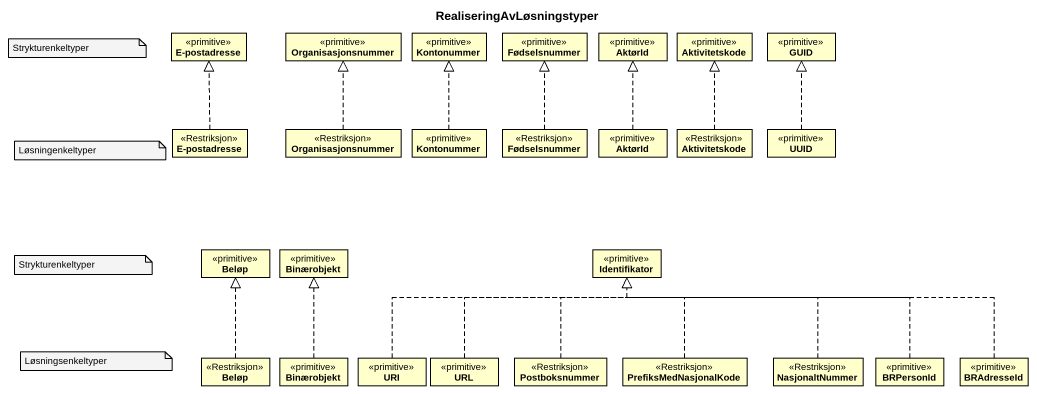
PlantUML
@startuml
title RealiseringAvLøsningstyper
hide circle
hide empty members
class "E-postadresse" as E_postadresse <<primitive>>
class Organisasjonsnummer <<primitive>>
class Kontonummer <<primitive>>
class Fødselsnummer <<primitive>>
class AktørId <<primitive>>
class Aktivitetskode <<primitive>>
class GUID <<primitive>>
class "E-postadresse" as E_postadresse_2 <<Restriksjon>>
class "Organisasjonsnummer" as Organisasjonsnummer_2 <<Restriksjon>>
class "Kontonummer" as Kontonummer_2 <<primitive>>
class "Fødselsnummer" as Fødselsnummer_2 <<Restriksjon>>
class "AktørId" as AktørId_2 <<primitive>>
class "Aktivitetskode" as Aktivitetskode_2 <<Restriksjon>>
class UUID <<primitive>>
class Beløp <<primitive>>
class Binærobjekt <<primitive>>
class Identifikator <<primitive>>
class "Beløp" as Beløp_2 <<Restriksjon>>
class "Binærobjekt" as Binærobjekt_2 <<primitive>>
class URI <<primitive>>
class URL <<primitive>>
class Postboksnummer <<Restriksjon>>
class PrefiksMedNasjonalKode <<Restriksjon>>
class NasjonaltNummer <<Restriksjon>>
class BRPersonId <<primitive>>
class BRAdresseId <<primitive>>
E_postadresse_2 .up.|> E_postadresse
Organisasjonsnummer_2 .up.|> Organisasjonsnummer
Kontonummer_2 .up.|> Kontonummer
Fødselsnummer_2 .up.|> Fødselsnummer
AktørId_2 .up.|> AktørId
Aktivitetskode_2 .up.|> Aktivitetskode
UUID .up.|> GUID
Beløp_2 .up.|> Beløp
Binærobjekt_2 .up.|> Binærobjekt
URI .right.|> Identifikator
URL .up.|> Identifikator
Postboksnummer .up.|> Identifikator
PrefiksMedNasjonalKode .up.|> Identifikator
NasjonaltNummer .left.|> Identifikator
BRPersonId .left.|> Identifikator
BRAdresseId .left.|> Identifikator
note as N1
  Strykturenkeltyper
end note
note as N2
  Løsningenkeltyper
end note
note as N3
  Strykturenkeltyper
end note
note as N4
  Løsningsenkeltyper
end note
@enduml
